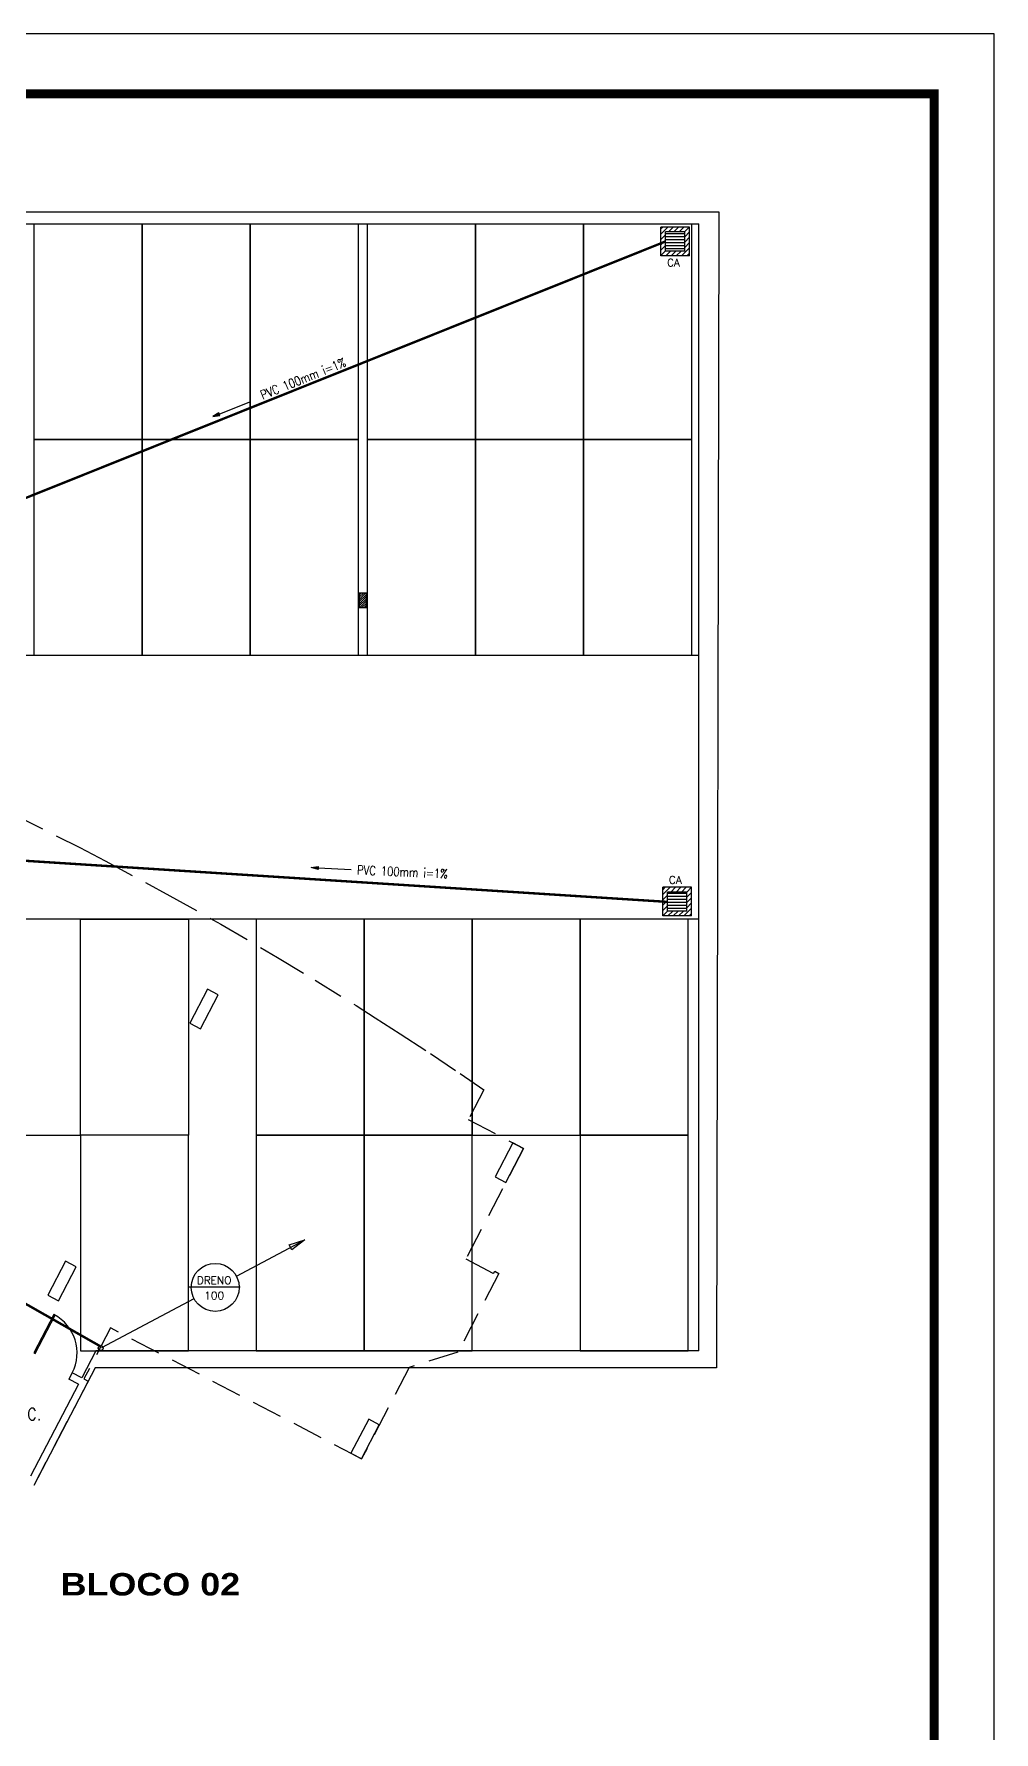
# Model space of a CAD drawing. Header units: inches. Extents: x 752 to 2304, y -3097 to -639.
# Drawn here: x 842.53 to 862.53, y -684.25 to -648.85 of the extents above; entities that cross this region are included whole.
import ezdxf
from ezdxf.enums import TextEntityAlignment as Align

# ---------------------------------------------------------------- set-up
doc = ezdxf.new("R2010")
doc.units = ezdxf.units.IN
doc.header["$MEASUREMENT"] = 0
doc.linetypes.add('HIDDEN2', pattern=[4.7625, 3.175, -1.5875])
for name, color, linetype in [('arq', 9, 'Continuous'), ('cercadura', 9, 'Continuous'), ('DRENAGEM', 3, 'Continuous'), ('DRENO', 3, 'Continuous'), ('Hachura', 9, 'Continuous'), ('INDICACAO', 4, 'Continuous'), ('INDICAÇÕES', 9, 'Continuous'), ('Letra', 7, 'Continuous'), ('Pilar', 10, 'Continuous'), ('TE-ARQ', 9, 'Continuous'), ('TEXTO-HIDRO', 100, 'Continuous'), ('Textos', 7, 'Continuous'), ('TigreCad', 5, 'Continuous'), ('Tinterno', 9, 'Continuous'), ('Vagas', 9, 'Continuous')]:
    doc.layers.add(name, color=color, linetype=linetype)
doc.styles.add('140-125', font='ariblk.TTF', dxfattribs={"height": 0.437})
doc.styles.add('ROMAND', font='romans.shx', dxfattribs={"height": 0.3})
doc.styles.add('ROMANS', font='romans', dxfattribs={"width": 5, "height": 1})
doc.styles.add('SWISS', font='swissb.ttf')
doc.styles.add('TEXTO-HIDRO', font='ROMANS.shx', dxfattribs={"width": 0.8, "height": 0.2})
doc.styles.add('VIDAL', font='romans.shx', dxfattribs={"width": 0.9})

# ---------------------------------------------------------------- blocks, each defined once
blk = doc.blocks.new('A1-FASE-FORTAL2')
at = {"layer": 'cercadura'}
for p, q in [((0.841, 0.5945), (0, 0.5945)), ((0.841, 0), (0.841, 0.5945))]:
    blk.add_line(p, q, dxfattribs=at)
at = {"layer": 'cercadura', "color": 152, "const_width": 0.0015}
blk.add_lwpolyline([(0.831, 0.5845), (0.025, 0.5845), (0.025, 0.01), (0.831, 0.01), (0.831, 0.5845)], close=True, dxfattribs=at)
at = {"color": 152, "style": 'ROMAND'}
for p in [(0.67499, 0.04961), (0.67499, 0.04403), (0.67499, 0.03307), (0.67499, 0.02248), (0.67499, 0.01641)]:
    blk.add_attdef('FASE', p, '', height=0.00354, dxfattribs=at)
at = {"color": 152, "style": 'ROMAND', "width": 0.8}
blk.add_attdef('HS-01/15-R01', text='', height=0.00354, dxfattribs=at).set_placement((0.78492, 0.04584), (0.81809, 0.04584), align=Align.FIT)
at = {"color": 152, "style": 'ROMANS'}
for tag, p in [('1/100', (0.79147, 0.0342)), ('?/2008', (0.81053, 0.0342)), ('MES/ANO', (0.79617, 0.0261))]:
    blk.add_attdef(tag, text='', height=0.00197, dxfattribs=at).set_placement(p, align=Align.CENTER)
blk.add_attdef('0107_HS_01_SIT_LEG_R0A', text='', height=0.00174, dxfattribs=at).set_placement((0.78371, 0.01703), (0.82028, 0.01703), align=Align.FIT)
at = {"layer": 'cercadura', "style": 'SWISS'}
for p in [(0.30782, 0.10236), (0.30782, 0.09758), (0.30782, 0.09279), (0.30782, 0.08801), (0.30782, 0.08323), (0.30782, 0.07844), (0.03034, 0.01433)]:
    blk.add_attdef('-', p, '', height=0.0016, dxfattribs=at)
blk = doc.blocks.new('CAG')
h = blk.add_hatch()
h.set_pattern_fill('ANSI31', scale=0.625, angle=-90, style=0)
h.set_pattern_definition([(315, (-117.94965, 58.019945), (0.055242717, 0.055242717), [])])
h.paths.add_polyline_path([(0, 0), (0, 0.6), (-0.6, 0.6), (-0.6, 0)])
h.paths.add_polyline_path([(-0.1, 0.1), (-0.5, 0.1), (-0.5, 0.5), (-0.1, 0.5)], flags=16)
h = blk.add_hatch()
h.set_pattern_fill('ANSI31', scale=0.5, angle=135, style=0)
h.set_pattern_definition([(180, (-18.39543, -54.83026), (4e-16, -0.0625), [])])
h.paths.add_polyline_path([(-0.5, 0.1), (-0.1, 0.1), (-0.1, 0.5), (-0.5, 0.5)])
for p, q in [((-0.601, 0.6), (-0.001, 0.6)), ((-0.6, 0), (-0.6, 0.6)), ((-0.5, 0.5), (-0.1, 0.5)), ((-0.5, 0.1), (-0.5, 0.5)), ((-0.1, 0.1), (-0.1, 0.5)), ((0, 0), (0, 0.6)), ((-0.6, 0), (0, 0)), ((-0.5, 0.1), (-0.1, 0.1))]:
    blk.add_line(p, q)
blk = doc.blocks.new('A$C5B7E71EA')
at = {"layer": 'DRENAGEM'}
blk.add_blockref('CAG', (0.601, -0.6), dxfattribs=at)
blk = doc.blocks.new('IND')
at = {"layer": 'INDICACAO'}
blk.add_hatch(color=0, dxfattribs=at).paths.add_polyline_path([(0, 0), (-0.072, 0.015), (-0.072, -0.015)])
at = {"layer": 'INDICACAO', "color": 0}
blk.add_line((-0.072, 0), (-0.415, 0), dxfattribs=at)
blk.add_lwpolyline([(0, 0), (-0.072, 0.015), (-0.072, -0.015)], close=True, dxfattribs=at)
blk = doc.blocks.new('P')
at = {"color": 7}
for p, q in [((0, 1.589), (0, 2.397)), ((0, 0), (0, 1.089))]:
    blk.add_line(p, q, dxfattribs=at)
blk.add_lwpolyline([(0, 2.397), (0.03, 2.229), (-0.03, 2.229)], close=True, dxfattribs=at)
at = {"linetype": 'Continuous'}
blk.add_circle((0, 1.339), 0.25, dxfattribs=at)
blk = doc.blocks.new('C33P')
at = {"color": 7}
blk.add_line((-0.275, 0), (0.272, 0), dxfattribs=at)
at = {"style": 'ROMANS'}
for tag, p in [('TQ-10', (-0.001, 0.03)), ('100', (0, -0.13))]:
    blk.add_attdef(tag, text='', height=0.08, dxfattribs=at).set_placement(p, align=Align.CENTER)
blk = doc.blocks.new('bln100d')
at = {"layer": 'TigreCad'}
blk.add_circle((0, 0), 50.8, dxfattribs=at)
at = {"layer": 'Tinterno'}
blk.add_circle((0, 0), 49, dxfattribs=at)
blk = doc.blocks.new('A$C2DCB09D5')
at = {"layer": 'Hachura'}
h = blk.add_hatch(dxfattribs=at)
h.set_pattern_fill('LINE', color=9, scale=0.01, angle=45, style=0)
h.set_pattern_definition([(45, (-250.962964, 134.2841), (-0.0224506403, 0.0224506403), [])])
h.paths.add_polyline_path([(0.15, 0.3), (0, 0.3), (0, 0), (0.15, 0)])
at = {"layer": 'Pilar', "color": 10}
blk.add_lwpolyline([(0, 0), (0.15, 0), (0.15, 0.3), (0, 0.3)], close=True, dxfattribs=at)
blk = doc.blocks.new('Porta')
at = {"layer": 'Hachura', "color": 9}
blk.add_arc((0, 0), 1, 0, 90, dxfattribs=at)
at = {"layer": 'Letra', "color": 9}
blk.add_lwpolyline([(0, 0), (0.03, 0), (0.03, 1), (0, 1)], close=True, dxfattribs=at)

msp = doc.modelspace()

# ---------------------------------------------------------------- linework, layer by layer
at = {"layer": 'arq'}
for p, q in [((764.383, -652.556), (856.803, -652.556)), ((856.803, -652.556), (856.752, -676.656)), ((764.902, -652.806), (856.383, -652.806)), ((856.383, -676.306), (856.383, -652.806)), ((856.383, -661.806), (764.902, -661.806)), ((856.383, -667.306), (825.292, -667.306)), ((843.818, -676.306), (843.526, -676.866)), ((856.383, -676.306), (843.818, -676.306)), ((843.805, -676.656), (842.525, -679.108)), ((843.326, -676.762), (843.257, -676.895)), ((843.526, -676.866), (843.326, -676.762)), ((856.752, -676.656), (843.805, -676.656)), ((843.457, -676.999), (842.455, -678.918)), ((843.457, -676.999), (843.257, -676.895))]:
    msp.add_line(p, q, dxfattribs=at)
at = {"layer": 'arq', "linetype": 'HIDDEN2', "ltscale": 0.2}
msp.add_lwpolyline([(842.142, -665.138), (843.484, -665.812), (844.017, -666.089), (845.363, -666.814), (846.425, -667.41), (847.604, -668.099), (848.388, -668.573), (849.244, -669.105), (849.643, -669.358), (850.161, -669.693), (850.789, -670.105), (851.412, -670.524), (851.904, -670.861), (851.58, -671.481), (852.733, -672.083), (851.53, -674.388), (852.107, -674.688), (852.13, -674.644), (852.218, -674.69), (851.363, -676.33), (850.351, -676.648), (849.356, -678.554), (844.125, -675.825), (843.57, -676.889), (843.659, -676.935), (842.525, -679.108)], dxfattribs=at)
at = {"layer": 'DRENO', "const_width": 0.05}
for points in [[(855.69, -653.174), (832.302, -662.557)], [(855.733, -666.943), (832.366, -665.447)], [(831.836, -669.337), (843.924, -676.214)]]:
    msp.add_lwpolyline(points, dxfattribs=at)
at = {"layer": 'Pilar'}
for points in [[(845.998, -669.588), (846.368, -668.879), (846.146, -668.763), (845.776, -669.472)], [(852.363, -672.792), (852.733, -672.083), (852.511, -671.967), (852.141, -672.676)], [(843.039, -675.258), (843.409, -674.549), (843.187, -674.433), (842.817, -675.143)], [(849.356, -678.554), (849.726, -677.845), (849.505, -677.73), (849.134, -678.439)]]:
    msp.add_lwpolyline(points, close=True, dxfattribs=at)
at = {"layer": 'Vagas'}
for points in [[(842.533, -657.306), (842.533, -652.806), (844.783, -652.806), (844.783, -657.306)], [(844.783, -657.306), (844.783, -652.806), (847.033, -652.806), (847.033, -657.306)], [(847.033, -657.306), (847.033, -652.806), (849.283, -652.806), (849.283, -657.306)], [(849.483, -657.306), (849.483, -652.806), (851.733, -652.806), (851.733, -657.306)], [(851.733, -657.306), (851.733, -652.806), (853.983, -652.806), (853.983, -657.306)], [(853.983, -657.306), (853.983, -652.806), (856.233, -652.806), (856.233, -657.306)], [(842.533, -661.806), (842.533, -657.306), (844.783, -657.306), (844.783, -661.806)], [(844.783, -661.806), (844.783, -657.306), (847.033, -657.306), (847.033, -661.806)], [(847.033, -661.806), (847.033, -657.306), (849.283, -657.306), (849.283, -661.806)], [(849.483, -661.806), (849.483, -657.306), (851.733, -657.306), (851.733, -661.806)], [(851.733, -661.806), (851.733, -657.306), (853.983, -657.306), (853.983, -661.806)], [(853.983, -661.806), (853.983, -657.306), (856.233, -657.306), (856.233, -661.806)], [(843.501, -671.806), (843.501, -667.306), (841.251, -667.306), (841.251, -671.806)], [(843.501, -671.806), (843.501, -667.306), (845.751, -667.306), (845.751, -671.806)], [(849.408, -671.806), (849.408, -667.306), (847.158, -667.306), (847.158, -671.806)], [(851.658, -671.806), (851.658, -667.306), (849.408, -667.306), (849.408, -671.806)], [(853.908, -671.806), (853.908, -667.306), (851.658, -667.306), (851.658, -671.806)], [(856.158, -671.806), (856.158, -667.306), (853.908, -667.306), (853.908, -671.806)], [(843.501, -671.806), (843.501, -676.306), (845.751, -676.306), (845.751, -671.806)], [(849.408, -676.306), (849.408, -671.806), (847.158, -671.806), (847.158, -676.306)], [(851.658, -676.306), (851.658, -671.806), (849.408, -671.806), (849.408, -676.306)], [(856.158, -676.306), (856.158, -671.806), (853.908, -671.806), (853.908, -676.306)]]:
    msp.add_lwpolyline(points, close=True, dxfattribs=at)

# ---------------------------------------------------------------- block references
at = {"layer": 'arq'}
for p, xscale, yscale, zscale, rotation in [((842.529, -676.346), 0.8999999999999904, 0.8999999999999773, 0.9000000000000057, 332.4454261466547), ((841.388, -678.369), -0.8999999999999773, 0.900000000000091, 0.8999999999999986, 242.4454261467032)]:
    msp.add_blockref('Porta', p, dxfattribs=dict(at, xscale=xscale, yscale=yscale, zscale=zscale, rotation=rotation))
at = {"layer": 'INDICAÇÕES', "color": 7, "xscale": 124.9997536747053, "yscale": 124.9997536747053, "zscale": 124.9997536747105}
msp.add_blockref('A1-FASE-FORTAL2', (757.409, -723.161), dxfattribs=at)
at = {"layer": 'INDICAÇÕES', "xscale": -1}
for p in [(856.191, -652.874), (856.234, -666.637)]:
    msp.add_blockref('A$C5B7E71EA', p, dxfattribs=at)
at = {"layer": 'Pilar'}
msp.add_blockref('A$C2DCB09D5', (849.308, -660.806), dxfattribs=at)
at = {"layer": 'TEXTO-HIDRO', "zscale": 2}
for name, p, xscale, yscale, rotation in [('IND', (846.257, -656.827), 1.99999999999975, 1.999999999999992, 201.8942343981783), ('IND', (848.309, -666.229), -1.999999999999758, 1.999999999999957, 357.4495869989032), ('P', (843.942, -676.236), 2.000000000000076, 1.999999999999912, 297.9920109665734)]:
    msp.add_blockref(name, p, dxfattribs=dict(at, xscale=xscale, yscale=yscale, rotation=rotation))
at = {"layer": 'TEXTO-HIDRO', "xscale": 2, "yscale": 2, "zscale": 2}
msp.add_blockref('C33P', (846.286, -674.971), dxfattribs=at).add_auto_attribs({'100': '100', 'TQ-10': 'DRENO'})
at = {"layer": 'TigreCad', "xscale": 0.0009999999999583291, "yscale": 0.0009999999999763531, "zscale": 0.001, "rotation": 322.3691999839716}
msp.add_blockref('bln100d', (843.922, -676.245), dxfattribs=at)

# ---------------------------------------------------------------- texts
at = {"layer": 'TE-ARQ', "color": 1, "insert": (843.085, -680.935), "char_height": 0.4679, "width": 4.16023, "attachment_point": 1, "style": '140-125'}
msp.add_mtext('BLOCO 02', dxfattribs=at)
at = {"layer": 'TEXTO-HIDRO', "style": 'ROMANS'}
for p in [(855.721, -653.696), (855.76, -666.564)]:
    msp.add_text('CA', height=0.16, dxfattribs=at).set_placement(p)
at = {"layer": 'TEXTO-HIDRO', "style": 'TEXTO-HIDRO', "width": 0.8}
for rotation, p in [(21.8942, (847.298, -656.474)), (357.4496, (849.26, -666.37))]:
    msp.add_text('PVC 100mm i=1%%%', height=0.19, rotation=rotation, dxfattribs=at).set_placement(p)
at = {"layer": 'Textos', "color": 7, "insert": (842.402, -677.623), "char_height": 0.25, "width": 2.47093, "attachment_point": 5, "style": 'VIDAL'}
msp.add_mtext('A.C.', dxfattribs=at)

doc.saveas('drawing.dxf')
